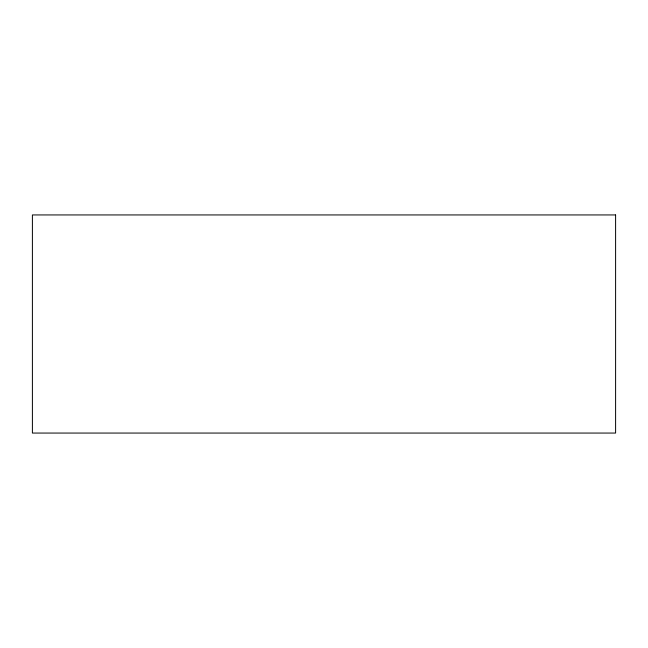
<?xml version="1.0" encoding="UTF-8"?>
<svg xmlns="http://www.w3.org/2000/svg" width="648" height="648" viewBox="0 0 648 648"><rect width="100%" height="100%" fill="white"/><g stroke="black" fill="none" stroke-linecap="round" stroke-linejoin="round"><path stroke-width="0.97" d="M615.6 214.942L32.4 214.942L32.4 433.058L615.6 433.058L615.6 214.942"/></g></svg>
